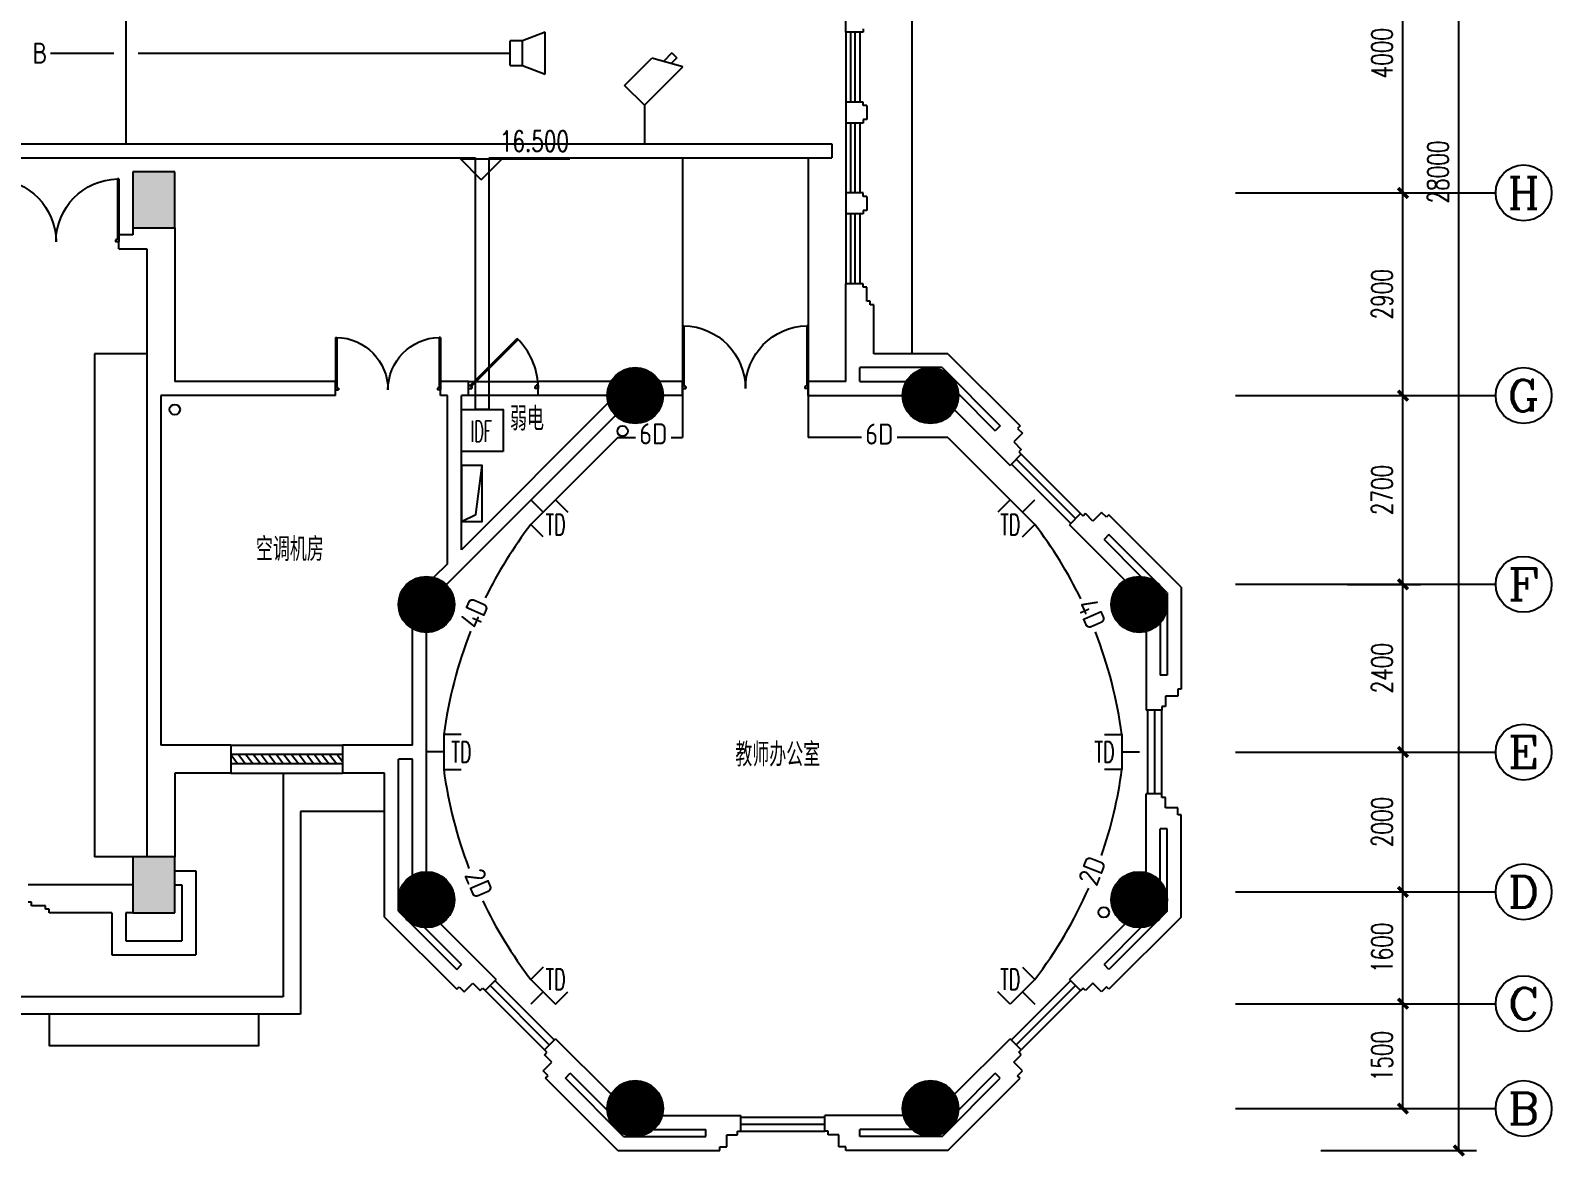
# Model space of a CAD drawing. Extents: x 190999 to 834799, y -200814 to 215286.
# Drawn here: x 507118 to 528885, y -68151 to -52039 of the extents above; entities that cross this region are included whole.
import ezdxf
from ezdxf.enums import TextEntityAlignment as Align

# ---------------------------------------------------------------- set-up
doc = ezdxf.new("R2010")
doc.units = 0
doc.header["$LTSCALE"] = 1000
doc.header["$MEASUREMENT"] = 0
for name, color, linetype in [('00-EQUIP', 3, 'Continuous'), ('00-SIG_TEXT', 7, 'Continuous'), ('00-WIRE-4', 6, 'Continuous'), ('A-墙线', 2, 'Continuous'), ('A-外包装修', 250, 'Continuous'), ('A-外窗', 145, 'Continuous'), ('A-家具', 250, 'Continuous'), ('A-门', 167, 'Continuous'), ('AXIS', 3, 'Continuous'), ('AXIS_TEXT', 7, 'Continuous'), ('COLUMN', 2, 'Continuous'), ('DIM_ELEV', 3, 'Continuous'), ('PUB_HATCH', 250, 'Continuous'), ('PUB_TEXT', 7, 'Continuous'), ('WALL', 4, 'Continuous'), ('WINDOW', 7, 'Continuous'), ('房间名称', 7, 'Continuous'), ('桥架', 1, 'Continuous'), ('电井开洞', 6, 'Continuous'), ('雨水管', 3, 'Continuous')]:
    doc.layers.add(name, color=color, linetype=linetype)
doc.styles.add('-GBCBIGGBENOR', font='GBENOR.shx', dxfattribs={"bigfont": 'GBCBIG.shx'})
doc.styles.add('_COMPLEX', font='COMPLEX.shx', dxfattribs={"width": 0.5})
doc.styles.add('_TCH_AXIS', font='COMPLEX', dxfattribs={"bigfont": 'GBCBIG'})
doc.styles.add('_TCH_DIM', font='SIMPLEX', dxfattribs={"bigfont": 'GBCBIG'})
doc.styles.add('COMPLEX', font='COMPLEX')
doc.styles.add('DIM_FONT', font='SIMPLEX', dxfattribs={"width": 0.7, "bigfont": 'GBCBIG'})
doc.styles.get("Standard").update_dxf_attribs({"font": 'simhei.ttf'})
doc.dimstyles.new('DIMN', dxfattribs={"dimtxt": 300, "dimasz": 100, "dimexe": 250, "dimexo": 300, "dimgap": 150, "dimtad": 1, "dimdec": 0, "dimzin": 0, "dimdsep": 46, "dimtxsty": 'DIM_FONT', "dimblk": 'ARCHTICK', "dimcen": 0.09, "dimclrt": 7, "dimazin": 2, "dimtfac": 1, "dimtdec": 0, "dimtix": 1, "dimtmove": 2, "dimatfit": 3, "dimfxl": 0, "dimtolj": 1, "dimtzin": 0, "dimarcsym": 0})

# ---------------------------------------------------------------- blocks, each defined once
blk = doc.blocks.new('m1800')
at = {"layer": 'A-墙线'}
for p, q in [((-900, -100), (-900, 100)), ((900, -100), (900, 100))]:
    blk.add_line(p, q, dxfattribs=at)
at = {"layer": 'A-门'}
for p, q in [((-900, 900), (-900, 0)), ((-900, 900), (-880, 900)), ((-880, 900), (-880, 50)), ((880, 900), (880, 50)), ((900, 900), (880, 900)), ((900, 900), (900, 0)), ((-900, 50), (-870, 50)), ((-900, 0), (-850, 0)), ((-870, 50), (-870, 30)), ((-870, 30), (-850, 30)), ((-850, 30), (-850, 0)), ((850, 30), (850, 0)), ((870, 30), (850, 30)), ((900, 0), (850, 0)), ((870, 50), (870, 30)), ((900, 50), (870, 50))]:
    blk.add_line(p, q, dxfattribs=at)
for centre, start, end in [((-900, 0), 0, 88.7267), ((900, 0), 91.2733, 180)]:
    blk.add_arc(centre, 900, start, end, dxfattribs=at)
blk = doc.blocks.new('bfm01')
at = {"layer": 'A-墙线'}
for p, q in [((-200, 0), (0, 0)), ((-200, -1000), (0, -1000))]:
    blk.add_line(p, q, dxfattribs=at)
at = {"layer": 'A-门'}
for p, q in [((-200, -1000), (-200, 0)), ((-100, 0), (-100, -50)), ((-70, -50), (-100, -50)), ((-50, -30), (-70, -30)), ((-70, -30), (-70, -50)), ((-64, -44), (-50, -30)), ((-64, -44), (603, -711)), ((-50, 0), (-50, -30)), ((-50, -30), (617, -697)), ((0, 0), (0, -1000)), ((-70, -950), (-100, -950)), ((-100, -1000), (-100, -950)), ((-50, -1000), (-100, -1000)), ((-70, -970), (-70, -950)), ((-50, -970), (-70, -970)), ((-50, -1000), (-50, -970))]:
    blk.add_line(p, q, dxfattribs=at)
blk.add_arc((-100, 0), 1000, 272.866, 315.8103, dxfattribs=at)
blk = doc.blocks.new('$WINLIB2D$00000039')
at = {"color": 0}
for p, q in [((0.5, 0.5), (-0.5, 0.5)), ((-0.5, 0.167), (0.5, 0.167)), ((-0.384, -0.167), (-0.448, 0.167)), ((-0.316, -0.167), (-0.38, 0.167)), ((-0.248, -0.167), (-0.312, 0.167)), ((-0.18, -0.167), (-0.244, 0.167)), ((-0.112, -0.167), (-0.176, 0.167)), ((-0.044, -0.167), (-0.108, 0.167)), ((0.024, -0.167), (-0.04, 0.167)), ((0.092, -0.167), (0.028, 0.167)), ((0.16, -0.167), (0.096, 0.167)), ((0.228, -0.167), (0.164, 0.167)), ((0.296, -0.167), (0.232, 0.167)), ((0.364, -0.167), (0.3, 0.167)), ((0.432, -0.167), (0.368, 0.167)), ((0.5, -0.167), (0.436, 0.167)), ((-0.452, -0.167), (-0.5, 0.084)), ((-0.5, -0.167), (0.5, -0.167)), ((0.5, -0.5), (-0.5, -0.5))]:
    blk.add_line(p, q, dxfattribs=at)
blk = doc.blocks.new('_ArchTick')
at = {"const_width": 0.5}
blk.add_lwpolyline([(-0.7, -0.7), (0.7, 0.7)], dxfattribs=at)
blk = doc.blocks.new('*D1483')
at = {"layer": 'AXIS', "color": 0, "lineweight": -2}
for p, q in [((525963, -50364), (527008, -50364)), ((526758, -54364), (526758, -50364)), ((525963, -54364), (527008, -54364))]:
    blk.add_line(p, q, dxfattribs=at)
at = {"layer": 'Defpoints', "color": 0}
for p in [(525663, -50364), (526758, -50364), (525663, -54364)]:
    blk.add_point(p, dxfattribs=at)
at = {"layer": 'AXIS', "color": 0, "lineweight": -2, "xscale": 100, "yscale": 100, "zscale": 100}
for p, rotation in [((526758, -50364), 90), ((526758, -54364), 270)]:
    blk.add_blockref('_ArchTick', p, dxfattribs=dict(at, rotation=rotation))
at = {"layer": 'AXIS', "color": 7, "insert": (526458, -52364), "char_height": 300, "attachment_point": 5, "rotation": 90, "style": 'DIM_FONT'}
blk.add_mtext('\\A1;4000', dxfattribs=at)
blk = doc.blocks.new('*D1484')
at = {"layer": 'AXIS', "color": 0, "lineweight": -2}
for p, q in [((525963, -54364), (527008, -54364)), ((526758, -57264), (526758, -54364)), ((525963, -57264), (527008, -57264))]:
    blk.add_line(p, q, dxfattribs=at)
at = {"layer": 'Defpoints', "color": 0}
for p in [(525663, -54364), (526758, -54364), (525663, -57264)]:
    blk.add_point(p, dxfattribs=at)
at = {"layer": 'AXIS', "color": 0, "lineweight": -2, "xscale": 100, "yscale": 100, "zscale": 100}
for p, rotation in [((526758, -54364), 90), ((526758, -57264), 270)]:
    blk.add_blockref('_ArchTick', p, dxfattribs=dict(at, rotation=rotation))
at = {"layer": 'AXIS', "color": 7, "insert": (526458, -55814), "char_height": 300, "attachment_point": 5, "rotation": 90, "style": 'DIM_FONT'}
blk.add_mtext('\\A1;2900', dxfattribs=at)
blk = doc.blocks.new('*D1485')
at = {"layer": 'AXIS', "color": 0, "lineweight": -2}
for p, q in [((525963, -57264), (527008, -57264)), ((526758, -59964), (526758, -57264)), ((525963, -59964), (527008, -59964))]:
    blk.add_line(p, q, dxfattribs=at)
at = {"layer": 'Defpoints', "color": 0}
for p in [(525663, -57264), (526758, -57264), (525663, -59964)]:
    blk.add_point(p, dxfattribs=at)
at = {"layer": 'AXIS', "color": 0, "lineweight": -2, "xscale": 100, "yscale": 100, "zscale": 100}
for p, rotation in [((526758, -57264), 90), ((526758, -59964), 270)]:
    blk.add_blockref('_ArchTick', p, dxfattribs=dict(at, rotation=rotation))
at = {"layer": 'AXIS', "color": 7, "insert": (526458, -58614), "char_height": 300, "attachment_point": 5, "rotation": 90, "style": 'DIM_FONT'}
blk.add_mtext('\\A1;2700', dxfattribs=at)
blk = doc.blocks.new('*D1486')
at = {"layer": 'AXIS', "color": 0, "lineweight": -2}
for p, q in [((525963, -59964), (527008, -59964)), ((526758, -62364), (526758, -59964)), ((525963, -62364), (527008, -62364))]:
    blk.add_line(p, q, dxfattribs=at)
at = {"layer": 'Defpoints', "color": 0}
for p in [(525663, -59964), (526758, -59964), (525663, -62364)]:
    blk.add_point(p, dxfattribs=at)
at = {"layer": 'AXIS', "color": 0, "lineweight": -2, "xscale": 100, "yscale": 100, "zscale": 100}
for p, rotation in [((526758, -59964), 90), ((526758, -62364), 270)]:
    blk.add_blockref('_ArchTick', p, dxfattribs=dict(at, rotation=rotation))
at = {"layer": 'AXIS', "color": 7, "insert": (526458, -61164), "char_height": 300, "attachment_point": 5, "rotation": 90, "style": 'DIM_FONT'}
blk.add_mtext('\\A1;2400', dxfattribs=at)
blk = doc.blocks.new('*D1487')
at = {"layer": 'AXIS', "color": 0, "lineweight": -2}
for p, q in [((525963, -62364), (527008, -62364)), ((526758, -64364), (526758, -62364)), ((525963, -64364), (527008, -64364))]:
    blk.add_line(p, q, dxfattribs=at)
at = {"layer": 'Defpoints', "color": 0}
for p in [(525663, -62364), (526758, -62364), (525663, -64364)]:
    blk.add_point(p, dxfattribs=at)
at = {"layer": 'AXIS', "color": 0, "lineweight": -2, "xscale": 100, "yscale": 100, "zscale": 100}
for p, rotation in [((526758, -62364), 90), ((526758, -64364), 270)]:
    blk.add_blockref('_ArchTick', p, dxfattribs=dict(at, rotation=rotation))
at = {"layer": 'AXIS', "color": 7, "insert": (526458, -63364), "char_height": 300, "attachment_point": 5, "rotation": 90, "style": 'DIM_FONT'}
blk.add_mtext('\\A1;2000', dxfattribs=at)
blk = doc.blocks.new('*D1488')
at = {"layer": 'AXIS', "color": 0, "lineweight": -2}
for p, q in [((525963, -64364), (527008, -64364)), ((526758, -65964), (526758, -64364)), ((525963, -65964), (527008, -65964))]:
    blk.add_line(p, q, dxfattribs=at)
at = {"layer": 'Defpoints', "color": 0}
for p in [(525663, -64364), (526758, -64364), (525663, -65964)]:
    blk.add_point(p, dxfattribs=at)
at = {"layer": 'AXIS', "color": 0, "lineweight": -2, "xscale": 100, "yscale": 100, "zscale": 100}
for p, rotation in [((526758, -64364), 90), ((526758, -65964), 270)]:
    blk.add_blockref('_ArchTick', p, dxfattribs=dict(at, rotation=rotation))
at = {"layer": 'AXIS', "color": 7, "insert": (526458, -65164), "char_height": 300, "attachment_point": 5, "rotation": 90, "style": 'DIM_FONT'}
blk.add_mtext('\\A1;1600', dxfattribs=at)
blk = doc.blocks.new('*D1489')
at = {"layer": 'AXIS', "color": 0, "lineweight": -2}
for p, q in [((525963, -65964), (527008, -65964)), ((526758, -67464), (526758, -65964)), ((525963, -67464), (527008, -67464))]:
    blk.add_line(p, q, dxfattribs=at)
at = {"layer": 'Defpoints', "color": 0}
for p in [(525663, -65964), (526758, -65964), (525663, -67464)]:
    blk.add_point(p, dxfattribs=at)
at = {"layer": 'AXIS', "color": 0, "lineweight": -2, "xscale": 100, "yscale": 100, "zscale": 100}
for p, rotation in [((526758, -65964), 90), ((526758, -67464), 270)]:
    blk.add_blockref('_ArchTick', p, dxfattribs=dict(at, rotation=rotation))
at = {"layer": 'AXIS', "color": 7, "insert": (526458, -66714), "char_height": 300, "attachment_point": 5, "rotation": 90, "style": 'DIM_FONT'}
blk.add_mtext('\\A1;1500', dxfattribs=at)
blk = doc.blocks.new('*D1490')
at = {"layer": 'AXIS', "color": 0, "lineweight": -2}
for p, q in [((525585, -40064), (527808, -40064)), ((527558, -68064), (527558, -40064)), ((525585, -68064), (527808, -68064))]:
    blk.add_line(p, q, dxfattribs=at)
at = {"layer": 'Defpoints', "color": 0}
for p in [(525285, -40064), (527558, -40064), (525285, -68064)]:
    blk.add_point(p, dxfattribs=at)
at = {"layer": 'AXIS', "color": 0, "lineweight": -2, "xscale": 100, "yscale": 100, "zscale": 100}
for p, rotation in [((527558, -40064), 90), ((527558, -68064), 270)]:
    blk.add_blockref('_ArchTick', p, dxfattribs=dict(at, rotation=rotation))
at = {"layer": 'AXIS', "color": 7, "insert": (527258, -54064), "char_height": 300, "attachment_point": 5, "rotation": 90, "style": 'DIM_FONT'}
blk.add_mtext('\\A1;28000', dxfattribs=at)
blk = doc.blocks.new('_YZH')
blk.add_circle((0, 0), 0.5)
at = {"layer": 'PUB_HATCH', "const_width": 0.5}
blk.add_lwpolyline([(-0.25, 0, 1), (0.25, 0, 1)], format="xyb", close=True, dxfattribs=at)
blk = doc.blocks.new('_AXISO')
blk.add_circle((0, 0), 0.5)
at = {"layer": 'AXIS_TEXT', "style": 'COMPLEX', "width": 1.041667}
blk.add_attdef('A', text='', height=0.56, dxfattribs=at).set_placement((-0.25, -0.28), (0.25, -0.28), align=Align.FIT)
blk = doc.blocks.new('_LINKPT1')
at = {"color": 0}
blk.add_line((0, 0), (0, 0), dxfattribs=at)
blk = doc.blocks.new('IO37IMB6')
for p, q in [((-0.5, 0.499), (-0.5, 0.999)), ((0.5, 0.999), (0.5, 0.499)), ((0.5, 0.499), (-0.5, 0.499)), ((0, 0.5), (0, 0))]:
    blk.add_line(p, q)
at = {"xscale": 0.002, "yscale": 0.002, "zscale": 0.002}
for p in [(0, 1.384), (-0.5, 0.499), (0.5, 0.499), (0, 0)]:
    blk.add_blockref('_LINKPT1', p, dxfattribs=at)
at = {"style": '_COMPLEX', "width": 0.6, "flags": 8}
blk.add_attdef('$TEXT$', text='', height=0.6, dxfattribs=at).set_placement((0, 1), align=Align.MIDDLE_CENTER)
at = {"flags": 9}
blk.add_attdef('A', (0, 0), '', height=0.00002, dxfattribs=at)
blk = doc.blocks.new('OS28WV87')
for p, q in [((0.35, 0.35), (1, 0.6)), ((1, 0.6), (1, -0.6)), ((0, 0.35), (0, -0.35)), ((0, 0.35), (0.35, 0.35)), ((0.35, 0.35), (0.35, -0.35)), ((0.35, -0.35), (0, -0.35)), ((1, -0.6), (0.35, -0.35))]:
    blk.add_line(p, q)
at = {"xscale": 0.002, "yscale": 0.002, "zscale": 0.002}
for p in [(0, 0), (0.175, 0.35), (1, 0), (0.175, -0.35)]:
    blk.add_blockref('_LINKPT1', p, dxfattribs=at)
at = {"flags": 9}
blk.add_attdef('A', (0, 0), '', height=0.00002, dxfattribs=at)
blk = doc.blocks.new('_I71UQN')
for p, q in [((-0.837, 0.1), (-0.609, 0.1)), ((-0.837, -0.1), (-0.837, 0.1)), ((-0.78, 0.4), (-0.323, -0.4)), ((0.78, 0.4), (-0.78, 0.4)), ((0.78, 0.4), (0.78, -0.4)), ((-0.837, -0.1), (-0.494, -0.1)), ((0.78, -0.4), (-0.323, -0.4))]:
    blk.add_line(p, q)
at = {"xscale": 0.002, "yscale": 0.002, "zscale": 0.002}
for p in [(0, 0.4), (0.78, 0), (0, -0.4)]:
    blk.add_blockref('_LINKPT1', p, dxfattribs=at)
at = {"flags": 9}
blk.add_attdef('A', (0, 0), '', height=0.00002, dxfattribs=at)

msp = doc.modelspace()

# ---------------------------------------------------------------- hatches: boundary and pattern name
at = {"layer": 'PUB_HATCH'}
for points in [[(508584.6, -54063.5), (508584.6, -54863.5), (509184.6, -54863.5), (509184.6, -54063.5)], [(508584.6, -63863.5), (508584.6, -64663.5), (509184.6, -64663.5), (509184.6, -63863.5)]]:
    msp.add_hatch(color=256, dxfattribs=at).paths.add_polyline_path(points)

# ---------------------------------------------------------------- linework, layer by layer
at = {"layer": '00-EQUIP'}
for points in [[(513884.6, -58063.5), (513284.6, -58063.5), (513284.6, -57463.5), (513884.6, -57463.5)], [(513584.6, -58263.5), (513284.6, -58263.5), (513284.6, -59063.5), (513584.6, -59063.5)]]:
    msp.add_lwpolyline(points, close=True, dxfattribs=at)
at = {"layer": '00-WIRE-4'}
for p, q in [((508485.1, -49241.8), (508485.1, -53663.5)), ((507407.1, -52363.5), (508310.1, -52363.5)), ((508660.1, -52363.5), (513984.6, -52363.5)), ((515903.6, -53109.6), (515903.6, -53663.5)), ((516449, -53863.5), (516449, -57860.8)), ((518249, -53863.5), (518249, -57863.6)), ((515525.3, -57860.8), (514631.5, -58754.5)), ((515525.3, -57860.8), (515777.4, -57860.8)), ((516286.6, -57860.8), (516449, -57860.8)), ((519011, -57863.6), (518249, -57863.6)), ((520246.7, -57863.6), (519520.2, -57863.6)), ((520246.7, -57863.6), (521137.6, -58754.5))]:
    msp.add_line(p, q, dxfattribs=at)
for centre, start, end in [((519313, -62955), 142.61919, 153.81483), ((516456.2, -62955), 26.06804, 37.38081), ((519313, -62955), 158.50735, 172.35795), ((516456.2, -62955), 7.64205, 21.37552), ((519313, -61769.7), 187.64205, 200.90923), ((516456.2, -61769.7), 340.88431, 352.35795), ((516456.2, -61769.7), 322.61919, 336.36018), ((519313, -61769.7), 205.43336, 217.38081)]:
    msp.add_arc(centre, 6336.4, start, end, dxfattribs=at)
at = {"layer": 'A-墙线'}
for p, q in [((518784.6, -52063.5), (518784.6, -50663.5)), ((519034.6, -52013.5), (519034.6, -52063.5)), ((519034.6, -52063.5), (518784.6, -52063.5)), ((518784.6, -53063.5), (518784.6, -53363.5)), ((519034.6, -53063.5), (518784.6, -53063.5)), ((519034.6, -53113.5), (519034.6, -53063.5)), ((519084.6, -53113.5), (519034.6, -53113.5)), ((519034.6, -53313.5), (519034.6, -53363.5)), ((519084.6, -53313.5), (519034.6, -53313.5)), ((519084.6, -53113.5), (519084.6, -53313.5)), ((519034.6, -53363.5), (518784.6, -53363.5)), ((518784.6, -54363.5), (518784.6, -54663.5)), ((519034.6, -54363.5), (518784.6, -54363.5)), ((519034.6, -54413.5), (519034.6, -54363.5)), ((519084.6, -54413.5), (519034.6, -54413.5)), ((519084.6, -54413.5), (519084.6, -54613.5)), ((519034.6, -54613.5), (519034.6, -54663.5)), ((519084.6, -54613.5), (519034.6, -54613.5)), ((519034.6, -54663.5), (518784.6, -54663.5)), ((508584.6, -54963.5), (508384.6, -54963.5)), ((508584.6, -54863.5), (508584.6, -54963.5)), ((509184.6, -54863.5), (509184.6, -57063.5)), ((508384.6, -55163.5), (508784.6, -55163.5)), ((508784.6, -55163.5), (508784.6, -63863.5)), ((518784.6, -57063.5), (518784.6, -55663.5)), ((519034.6, -55663.5), (518784.6, -55663.5)), ((519034.6, -55713.5), (519034.6, -55663.5)), ((519084.6, -55713.5), (519034.6, -55713.5)), ((519084.6, -55913.5), (519084.6, -55713.5)), ((519134.6, -55913.5), (519084.6, -55913.5)), ((519134.6, -55963.5), (519134.6, -55913.5)), ((519184.6, -55963.5), (519134.6, -55963.5)), ((519184.6, -56663.5), (519184.6, -55963.5)), ((520245.4, -56663.5), (519184.6, -56663.5)), ((520245.4, -56663.5), (521278.5, -57696.6)), ((520162.5, -56863.5), (518984.6, -56863.5)), ((518984.6, -57063.5), (518984.6, -56863.5)), ((520162.5, -56863.5), (520995.6, -57696.6)), ((511484.6, -57063.5), (509184.6, -57063.5)), ((511484.6, -57263.5), (511484.6, -57063.5)), ((513384.6, -57063.5), (512984.6, -57063.5)), ((512984.6, -57263.5), (512984.6, -57063.5)), ((513384.6, -57263.5), (513384.6, -57063.5)), ((515425.6, -57063.5), (514384.6, -57063.5)), ((514384.6, -57263.5), (514384.6, -57063.5)), ((516449, -57063.5), (516118.4, -57063.5)), ((518784.6, -57063.5), (518249, -57063.5)), ((518249, -57263.5), (518249, -57063.5)), ((518984.6, -57063.5), (519650.4, -57063.5)), ((520396.1, -57238.5), (520924.9, -57767.3)), ((508984.6, -57263.5), (508984.6, -62263.5)), ((511484.6, -57263.5), (508984.6, -57263.5)), ((513084.6, -57263.5), (512984.6, -57263.5)), ((513084.6, -59668.2), (513084.6, -57263.5)), ((513284.6, -59468.2), (513284.6, -57263.5)), ((513384.6, -57263.5), (513284.6, -57263.5)), ((515385.6, -57367.1), (513284.6, -59468.2)), ((515372, -57263.5), (514384.6, -57263.5)), ((516449, -57263.5), (516172, -57263.5)), ((518249, -57263.5), (519597.1, -57263.5)), ((515489.2, -57546.4), (513066.8, -59968.8)), ((520341.4, -57466.7), (521137, -58262.3)), ((520995.6, -57696.6), (520924.9, -57767.3)), ((521313.8, -57802.7), (521190.1, -57926.4)), ((521278.5, -57696.6), (521243.1, -57732)), ((521243.1, -57732), (521313.8, -57802.7)), ((521296.1, -58103.2), (521137, -58262.3)), ((521190.1, -57926.4), (521296.1, -58032.5)), ((521296.1, -58032.5), (521260.8, -58067.8)), ((521260.8, -58067.8), (521296.1, -58103.2)), ((522144.7, -58951.7), (521985.6, -59110.8)), ((522180, -58987.1), (522144.7, -58951.7)), ((522215.4, -58951.7), (522180, -58987.1)), ((522321.5, -59057.8), (522215.4, -58951.7)), ((522445.2, -58934), (522321.5, -59057.8)), ((522515.9, -59004.8), (522445.2, -58934)), ((522551.3, -58969.4), (522515.9, -59004.8)), ((523584.4, -60002.5), (522551.3, -58969.4)), ((522781.2, -59906.5), (521985.6, -59110.8)), ((522551.3, -59252.2), (522480.6, -59323)), ((523009.4, -59851.8), (522480.6, -59323)), ((523384.4, -60085.3), (522551.3, -59252.2)), ((513084.6, -59668.2), (512884.6, -59868.2)), ((523584.4, -60002.5), (523584.4, -61463.5)), ((523384.4, -60085.3), (523384.4, -61263.5)), ((512584.4, -62263.5), (512584.4, -60597.4)), ((512784.4, -64076), (512784.4, -60651)), ((523084.4, -60638.3), (523084.4, -61763.5)), ((523284.4, -60515.6), (523284.4, -61263.5)), ((523384.4, -61263.5), (523284.4, -61263.5)), ((523534.4, -61563.5), (523359.4, -61563.5)), ((523359.4, -61563.5), (523359.4, -61713.5)), ((523584.4, -61463.5), (523534.4, -61463.5)), ((523534.4, -61463.5), (523534.4, -61563.5)), ((523309.4, -61763.5), (523084.4, -61763.5)), ((523359.4, -61713.5), (523309.4, -61713.5)), ((523309.4, -61713.5), (523309.4, -61763.5)), ((512584.4, -62463.5), (512384.4, -62463.5)), ((512384.4, -64641.7), (512384.4, -62463.5)), ((512584.4, -64129.6), (512584.4, -62463.5)), ((509184.6, -62663.5), (509184.6, -63863.5)), ((512184.4, -64724.5), (512184.4, -62663.5)), ((523084.4, -64088.7), (523084.4, -62963.5)), ((523309.4, -62963.5), (523084.4, -62963.5)), ((523309.4, -63013.5), (523309.4, -62963.5)), ((523359.4, -63013.5), (523309.4, -63013.5)), ((523359.4, -63163.5), (523359.4, -63013.5)), ((523534.4, -63163.5), (523359.4, -63163.5)), ((523534.4, -63263.5), (523534.4, -63163.5)), ((523584.4, -63263.5), (523534.4, -63263.5)), ((523584.4, -64724.5), (523584.4, -63263.5)), ((523284.4, -64211.4), (523284.4, -63463.5)), ((523384.4, -63463.5), (523284.4, -63463.5)), ((523384.4, -64641.7), (523384.4, -63463.5)), ((509184.6, -64063.5), (509484.6, -64063.5)), ((509484.6, -64063.5), (509484.6, -65263.5)), ((508584.6, -64263.5), (507084.6, -64263.5)), ((509184.6, -64263.5), (509284.6, -64263.5)), ((509284.6, -64263.5), (509284.6, -65063.5)), ((507134.6, -64513.5), (507084.6, -64513.5)), ((507134.6, -64563.5), (507134.6, -64513.5)), ((507334.6, -64563.5), (507134.6, -64563.5)), ((507334.6, -64613.5), (507334.6, -64563.5)), ((507384.6, -64613.5), (507334.6, -64613.5)), ((507384.6, -64663.5), (507384.6, -64613.5)), ((512384.4, -64641.7), (513217.5, -65474.8)), ((523384.4, -64641.7), (522551.3, -65474.8)), ((508284.6, -64663.5), (507384.6, -64663.5)), ((508284.6, -64663.5), (508284.6, -65263.5)), ((508584.6, -64663.5), (508484.6, -64663.5)), ((508484.6, -64663.5), (508484.6, -65063.5)), ((512184.4, -64724.5), (513217.5, -65757.6)), ((512987.5, -64820.6), (513783.1, -65616.2)), ((522781.2, -64820.6), (521985.6, -65616.2)), ((523584.4, -64724.5), (522551.3, -65757.6)), ((508484.6, -65063.5), (509284.6, -65063.5)), ((512759.3, -64875.2), (513288.2, -65404.1)), ((523009.4, -64875.2), (522480.6, -65404.1)), ((508284.6, -65263.5), (509484.6, -65263.5)), ((513217.5, -65474.8), (513288.2, -65404.1)), ((522551.3, -65474.8), (522480.6, -65404.1)), ((513217.5, -65757.6), (513252.8, -65722.3)), ((513252.8, -65722.3), (513323.5, -65793)), ((513323.5, -65793), (513447.3, -65669.2)), ((513447.3, -65669.2), (513553.3, -65775.3)), ((513624, -65775.3), (513783.1, -65616.2)), ((522144.7, -65775.3), (521985.6, -65616.2)), ((522321.5, -65669.2), (522215.4, -65775.3)), ((522445.2, -65793), (522321.5, -65669.2)), ((522515.9, -65722.3), (522445.2, -65793)), ((522551.3, -65757.6), (522515.9, -65722.3)), ((513553.3, -65775.3), (513588.7, -65740)), ((513588.7, -65740), (513624, -65775.3)), ((522180, -65740), (522144.7, -65775.3)), ((522215.4, -65775.3), (522180, -65740)), ((514472.6, -66623.8), (514631.7, -66464.7)), ((515427.3, -67260.4), (514631.7, -66464.7)), ((520341.4, -67260.4), (521137, -66464.7)), ((521296.1, -66623.8), (521137, -66464.7)), ((514454.9, -66924.4), (514578.6, -66800.6)), ((514507.9, -66659.2), (514472.6, -66623.8)), ((514472.6, -66694.5), (514507.9, -66659.2)), ((514578.6, -66800.6), (514472.6, -66694.5)), ((521190.1, -66800.6), (521296.1, -66694.5)), ((521313.8, -66924.4), (521190.1, -66800.6)), ((521260.8, -66659.2), (521296.1, -66623.8)), ((521296.1, -66694.5), (521260.8, -66659.2)), ((514525.6, -66995.1), (514454.9, -66924.4)), ((514490.2, -67030.4), (514525.6, -66995.1)), ((515523.3, -68063.5), (514490.2, -67030.4)), ((514773.1, -67030.4), (514843.8, -66959.7)), ((515606.2, -67863.5), (514773.1, -67030.4)), ((515372.7, -67488.6), (514843.8, -66959.7)), ((520162.5, -67863.5), (520995.6, -67030.4)), ((520245.4, -68063.5), (521278.5, -67030.4)), ((520396.1, -67488.6), (520924.9, -66959.7)), ((520995.6, -67030.4), (520924.9, -66959.7)), ((521243.1, -66995.1), (521313.8, -66924.4)), ((521278.5, -67030.4), (521243.1, -66995.1)), ((516159.2, -67563.5), (517284.4, -67563.5)), ((517284.4, -67788.5), (517284.4, -67563.5)), ((519609.5, -67563.5), (518484.4, -67563.5)), ((518484.4, -67788.5), (518484.4, -67563.5)), ((515606.2, -67863.5), (516784.4, -67863.5)), ((516036.4, -67763.5), (516784.4, -67763.5)), ((516784.4, -67863.5), (516784.4, -67763.5)), ((517084.4, -68013.5), (517084.4, -67838.5)), ((517084.4, -67838.5), (517234.4, -67838.5)), ((517234.4, -67838.5), (517234.4, -67788.5)), ((517234.4, -67788.5), (517284.4, -67788.5)), ((518534.4, -67788.5), (518484.4, -67788.5)), ((518534.4, -67838.5), (518534.4, -67788.5)), ((518684.4, -67838.5), (518534.4, -67838.5)), ((518684.4, -68013.5), (518684.4, -67838.5)), ((519732.3, -67763.5), (518984.4, -67763.5)), ((518984.4, -67863.5), (518984.4, -67763.5)), ((520162.5, -67863.5), (518984.4, -67863.5)), ((515523.3, -68063.5), (516984.4, -68063.5)), ((516984.4, -68063.5), (516984.4, -68013.5)), ((516984.4, -68013.5), (517084.4, -68013.5)), ((518784.4, -68013.5), (518684.4, -68013.5)), ((518784.4, -68063.5), (518784.4, -68013.5)), ((520245.4, -68063.5), (518784.4, -68063.5))]:
    msp.add_line(p, q, dxfattribs=at)
at = {"layer": 'A-外包装修'}
for p, q in [((519734.6, -56663.5), (519734.6, -41513.5)), ((510734.6, -62663.5), (510734.6, -65863.7)), ((512183.4, -63213.5), (510984.6, -63213.5)), ((510984.6, -63213.5), (510984.6, -66113.7)), ((510734.6, -65863.7), (444884.6, -65863.7)), ((510984.6, -66113.7), (444884.6, -66113.7))]:
    msp.add_line(p, q, dxfattribs=at)
msp.add_lwpolyline([(507384.2, -66113.7), (507384.2, -66563.9), (510384.9, -66563.9), (510384.9, -66113.7)], dxfattribs=at)
at = {"layer": 'A-外窗'}
for p, q in [((518784.6, -52063.5), (518784.6, -53063.5)), ((518854.6, -52063.5), (518854.6, -53063.5)), ((518914.6, -52063.5), (518914.6, -53063.5)), ((518984.6, -52063.5), (518984.6, -53063.5)), ((518784.6, -53363.5), (518784.6, -54363.5)), ((518854.6, -53363.5), (518854.6, -54363.5)), ((518914.6, -53363.5), (518914.6, -54363.5)), ((518984.6, -53363.5), (518984.6, -54363.5)), ((518784.6, -54663.5), (518784.6, -55663.5)), ((518854.6, -54663.5), (518854.6, -55663.5)), ((518914.6, -54663.5), (518914.6, -55663.5)), ((518984.6, -54663.5), (518984.6, -55663.5)), ((522144.7, -58951.7), (521296.1, -58103.2)), ((522003.3, -59093.1), (521154.7, -58244.6)), ((522074, -59022.4), (521225.4, -58173.9)), ((523109.4, -62963.5), (523109.4, -61763.5)), ((523209.4, -62963.5), (523209.4, -61763.5)), ((523309.4, -62963.5), (523309.4, -61763.5)), ((513694.7, -65704.6), (514543.3, -66553.1)), ((513765.5, -65633.9), (514614, -66482.4)), ((522003.3, -65633.9), (521154.7, -66482.4)), ((522074, -65704.6), (521225.4, -66553.1)), ((513624, -65775.3), (514472.6, -66623.8)), ((522144.7, -65775.3), (521296.1, -66623.8)), ((517284.4, -67588.5), (518484.4, -67588.5)), ((517284.4, -67688.5), (518484.4, -67688.5)), ((517284.4, -67788.5), (518484.4, -67788.5))]:
    msp.add_line(p, q, dxfattribs=at)
at = {"layer": 'A-家具'}
for p, q in [((508034.6, -56663.5), (508034.6, -63863.5)), ((508784.6, -56663.5), (508034.6, -56663.5)), ((508584.6, -63863.5), (508034.6, -63863.5))]:
    msp.add_line(p, q, dxfattribs=at)
at = {"layer": 'AXIS'}
for p, q in [((524363.1, -54363.5), (528084.6, -54363.5)), ((524363.1, -57263.5), (528084.6, -57263.5)), ((524363.1, -59963.5), (528084.6, -59963.5)), ((524363.1, -62363.5), (528084.6, -62363.5)), ((524363.1, -64363.5), (528084.6, -64363.5)), ((524363.1, -65963.5), (528084.6, -65963.5)), ((524363.1, -67463.5), (528084.6, -67463.5))]:
    msp.add_line(p, q, dxfattribs=at)
at = {"layer": 'COLUMN'}
for p, q in [((508584.6, -54063.5), (508584.6, -54863.5)), ((509184.6, -54063.5), (508584.6, -54063.5)), ((509184.6, -54863.5), (509184.6, -54063.5)), ((508584.6, -54863.5), (509184.6, -54863.5)), ((508584.6, -63863.5), (508584.6, -64663.5)), ((509184.6, -63863.5), (508584.6, -63863.5)), ((509184.6, -64663.5), (509184.6, -63863.5)), ((508584.6, -64663.5), (509184.6, -64663.5))]:
    msp.add_line(p, q, dxfattribs=at)
at = {"layer": 'DIM_ELEV'}
for p, q in [((513570, -54177.4), (513270, -53877.4)), ((513270, -53877.4), (514835, -53877.4)), ((513570, -54177.4), (513870, -53877.4))]:
    msp.add_line(p, q, dxfattribs=at)
at = {"layer": 'WALL'}
for p, q in [((509984.6, -62263.5), (508984.6, -62263.5)), ((509984.6, -62263.5), (509984.6, -62663.5)), ((512584.4, -62263.5), (511584.6, -62263.5)), ((511584.6, -62263.5), (511584.6, -62663.5)), ((509984.6, -62663.5), (509184.6, -62663.5)), ((512184.4, -62663.5), (511584.6, -62663.5))]:
    msp.add_line(p, q, dxfattribs=at)
at = {"layer": '桥架'}
for p, q in [((445884.6, -53663.5), (518584.6, -53663.5)), ((518584.6, -53663.5), (518584.6, -53863.5)), ((445884.6, -53863.5), (513484.6, -53863.5)), ((513484.6, -57463.5), (513484.6, -53863.5)), ((513684.6, -53863.5), (518584.6, -53863.5)), ((513684.6, -57463.5), (513684.6, -53863.5)), ((513684.6, -57463.5), (513484.6, -57463.5))]:
    msp.add_line(p, q, dxfattribs=at)
at = {"layer": '电井开洞', "color": 4}
msp.add_lwpolyline([(513284.6, -59063.5), (513584.6, -59063.5), (513584.6, -58263.5), (513284.6, -58263.5)], close=True, dxfattribs=at)
at = {"layer": '电井开洞'}
msp.add_lwpolyline([(513284.6, -59063.5), (513489.9, -58964.9), (513584.6, -58263.5)], dxfattribs=at)
at = {"layer": '雨水管'}
for centre in [(509184.6, -57463.5), (515591.6, -57770.6), (522477.3, -64656.3)]:
    msp.add_circle(centre, 75, dxfattribs=at)

# ---------------------------------------------------------------- block references
at = {"layer": '00-EQUIP', "yscale": 500, "zscale": 500}
for name, p, xscale, rotation in [('OS28WV87', (513984.6, -52363.5), -500, 180), ('_I71UQN', (516038, -52692.4), 499.9999999999999, 225.0000000000001)]:
    msp.add_blockref(name, p, dxfattribs=dict(at, xscale=xscale, rotation=rotation))
at = {"layer": '00-EQUIP'}
ref = msp.add_blockref('IO37IMB6', (514278.3, -58754.9), dxfattribs=dict(at, xscale=499.9999999999999, yscale=500, zscale=500, rotation=225.0000000000001))
ref.add_attrib('$TEXT$', 'TD', dxfattribs={"layer": '0', "height": 300, "style": '_COMPLEX', "width": 0.6, "flags": 8}).set_placement((514631.9, -59108.4), align=Align.MIDDLE_CENTER)
ref = msp.add_blockref('IO37IMB6', (521490.8, -58754.9), dxfattribs=dict(at, xscale=-499.9999999999999, yscale=500, zscale=500, rotation=134.9999999999999))
ref.add_attrib('$TEXT$', 'TD', dxfattribs={"layer": '0', "height": 300, "style": '_COMPLEX', "width": 0.6, "flags": 8}).set_placement((521137.3, -59108.4), align=Align.MIDDLE_CENTER)
ref = msp.add_blockref('IO37IMB6', (512783.4, -62362.3), dxfattribs=dict(at, xscale=-500, yscale=500, zscale=500, rotation=270))
ref.add_attrib('$TEXT$', 'TD', dxfattribs={"layer": '0', "height": 300, "style": '_COMPLEX', "width": 0.6, "flags": 8}).set_placement((513283.4, -62362.3), align=Align.MIDDLE_CENTER)
ref = msp.add_blockref('IO37IMB6', (522985.8, -62362.3), dxfattribs=dict(at, xscale=500, yscale=500, zscale=500, rotation=90.00000000000001))
ref.add_attrib('$TEXT$', 'TD', dxfattribs={"layer": '0', "height": 300, "style": '_COMPLEX', "width": 0.6, "flags": 8}).set_placement((522485.8, -62362.3), align=Align.MIDDLE_CENTER)
ref = msp.add_blockref('IO37IMB6', (514278.3, -65969.8), dxfattribs=dict(at, xscale=-499.9999999999999, yscale=500, zscale=500, rotation=314.9999999999999))
ref.add_attrib('$TEXT$', 'TD', dxfattribs={"layer": '0', "height": 300, "style": '_COMPLEX', "width": 0.6, "flags": 8}).set_placement((514631.9, -65616.2), align=Align.MIDDLE_CENTER)
ref = msp.add_blockref('IO37IMB6', (521490.8, -65969.8), dxfattribs=dict(at, xscale=499.9999999999999, yscale=500, zscale=500, rotation=45.00000000000001))
ref.add_attrib('$TEXT$', 'TD', dxfattribs={"layer": '0', "height": 300, "style": '_COMPLEX', "width": 0.6, "flags": 8}).set_placement((521137.3, -65616.2), align=Align.MIDDLE_CENTER)
at = {"layer": 'A-门', "xscale": -1}
for p in [(507484.6, -55063.5), (517349, -57163.5), (517349, -57163.5)]:
    msp.add_blockref('m1800', p, dxfattribs=at)
at = {"layer": 'A-门', "xscale": -0.8333333332557231, "yscale": 0.8333333332557231, "zscale": 0.8333333333333334}
msp.add_blockref('m1800', (512234.6, -57180.2), dxfattribs=at)
at = {"layer": 'A-门', "rotation": 90}
msp.add_blockref('bfm01', (513384.6, -57063.5), dxfattribs=at)
at = {"layer": 'AXIS'}
ref = msp.add_blockref('_AXISO', (528484.6, -54363.5), dxfattribs=dict(at, xscale=800, yscale=800, zscale=800))
ref.add_attrib('A', 'H', dxfattribs={"layer": 'AXIS_TEXT', "height": 452.5, "style": '_TCH_AXIS', "width": 1.05}).set_placement((528258.3, -54589.8), (528710.9, -54589.8), align=Align.FIT)
ref = msp.add_blockref('_AXISO', (528484.6, -57263.5), dxfattribs=dict(at, xscale=800, yscale=800, zscale=800))
ref.add_attrib('A', 'G', dxfattribs={"layer": 'AXIS_TEXT', "height": 452.5, "style": '_TCH_AXIS', "width": 1.166667}).set_placement((528258.3, -57489.8), (528710.9, -57489.8), align=Align.FIT)
ref = msp.add_blockref('_AXISO', (528484.6, -59963.5), dxfattribs=dict(at, xscale=800, yscale=800, zscale=800))
ref.add_attrib('A', 'F', dxfattribs={"layer": 'AXIS_TEXT', "height": 452.5, "style": '_TCH_AXIS', "width": 1.3125}).set_placement((528258.3, -60189.8), (528710.9, -60189.8), align=Align.FIT)
ref = msp.add_blockref('_AXISO', (528484.6, -62363.5), dxfattribs=dict(at, xscale=800, yscale=800, zscale=800))
ref.add_attrib('A', 'E', dxfattribs={"layer": 'AXIS_TEXT', "height": 452.5, "style": '_TCH_AXIS', "width": 1.3125}).set_placement((528258.3, -62589.8), (528710.9, -62589.8), align=Align.FIT)
ref = msp.add_blockref('_AXISO', (528484.6, -64363.5), dxfattribs=dict(at, xscale=800, yscale=800, zscale=800))
ref.add_attrib('A', 'D', dxfattribs={"layer": 'AXIS_TEXT', "height": 452.5, "style": '_TCH_AXIS', "width": 1.235294}).set_placement((528258.3, -64589.8), (528710.9, -64589.8), align=Align.FIT)
ref = msp.add_blockref('_AXISO', (528484.6, -65963.5), dxfattribs=dict(at, xscale=800, yscale=800, zscale=800))
ref.add_attrib('A', 'C', dxfattribs={"layer": 'AXIS_TEXT', "height": 452.5, "style": '_TCH_AXIS', "width": 1.4}).set_placement((528258.3, -66189.8), (528710.9, -66189.8), align=Align.FIT)
ref = msp.add_blockref('_AXISO', (528484.6, -67463.5), dxfattribs=dict(at, xscale=800, yscale=800, zscale=800))
ref.add_attrib('A', 'B', dxfattribs={"layer": 'AXIS_TEXT', "height": 452.5, "style": '_TCH_AXIS', "width": 1.235294}).set_placement((528258.3, -67689.8), (528710.9, -67689.8), align=Align.FIT)
at = {"layer": 'COLUMN', "xscale": 800, "yscale": 800, "zscale": 800}
for p in [(515771.9, -57263.5), (519996.8, -57263.5), (512784.4, -60251), (522984.4, -60251), (512784.4, -64476), (522984.4, -64476), (515771.9, -67463.5), (519996.8, -67463.5)]:
    msp.add_blockref('_YZH', p, dxfattribs=at)
at = {"layer": 'WINDOW', "xscale": -1600, "yscale": -400, "zscale": 1600}
msp.add_blockref('$WINLIB2D$00000039', (510784.6, -62463.5), dxfattribs=at)

# ---------------------------------------------------------------- texts
at = {"layer": '00-EQUIP', "style": '_COMPLEX', "width": 0.5}
msp.add_text('IDF', height=300, dxfattribs=at).set_placement((513418.4, -57925.2))
at = {"layer": '00-SIG_TEXT', "style": '-GBCBIGGBENOR'}
for s, p in [('B', (507254.6, -52363.5)), ('6D', (516032, -57810.8)), ('6D', (519265.6, -57813.6))]:
    msp.add_text(s, height=300, dxfattribs=at).set_placement(p, align=Align.MIDDLE_CENTER)
for s, rotation, p in [('4D', 66.16109, (513471.5, -60373.8)), ('4D', 293.72178, (522303, -60385.7)), ('2D', 68.62224, (522310, -64061.2)), ('2D', 293.1713, (513533.7, -64243.3))]:
    msp.add_text(s, height=300, rotation=rotation, dxfattribs=at).set_placement(p, align=Align.MIDDLE_CENTER)
at = {"layer": 'PUB_TEXT', "style": '_TCH_DIM', "width": 0.705882}
msp.add_text('16.500', height=297.5, dxfattribs=at).set_placement((513835, -53772.5))
at = {"layer": '房间名称', "style": '_TCH_DIM'}
for s, p in [('弱电', (513980.6, -57763.2)), ('空调机房', (510344.6, -59630.4)), ('教师办公室', (517204.5, -62569.3))]:
    msp.add_text(s, height=337.59, dxfattribs=at).set_placement(p)

# ---------------------------------------------------------------- dimensions: what is measured, and where the dimension line sits
at = {"layer": 'AXIS'}
for p1, p2, distance, picture, middle in [((525285.3, -68063.5), (525285.3, -40063.5), -2272.2, '*D1490', (527257.5, -54063.5)), ((525663.1, -54363.5), (525663.1, -50363.5), -1094.4, '*D1483', (526457.5, -52363.5)), ((525663.1, -57263.5), (525663.1, -54363.5), -1094.4, '*D1484', (526457.5, -55813.5)), ((525663.1, -59963.5), (525663.1, -57263.5), -1094.4, '*D1485', (526457.5, -58613.5)), ((525663.1, -62363.5), (525663.1, -59963.5), -1094.4, '*D1486', (526457.5, -61163.5)), ((525663.1, -64363.5), (525663.1, -62363.5), -1094.4, '*D1487', (526457.5, -63363.5)), ((525663.1, -65963.5), (525663.1, -64363.5), -1094.4, '*D1488', (526457.5, -65163.5)), ((525663.1, -67463.5), (525663.1, -65963.5), -1094.4, '*D1489', (526457.5, -66713.5))]:
    dim = msp.add_aligned_dim(p1=p1, p2=p2, distance=distance, dimstyle='DIMN', dxfattribs=at)
    dim.commit()
    dim.dimension.update_dxf_attribs({"geometry": picture, "text_midpoint": middle})

doc.saveas('drawing.dxf')
